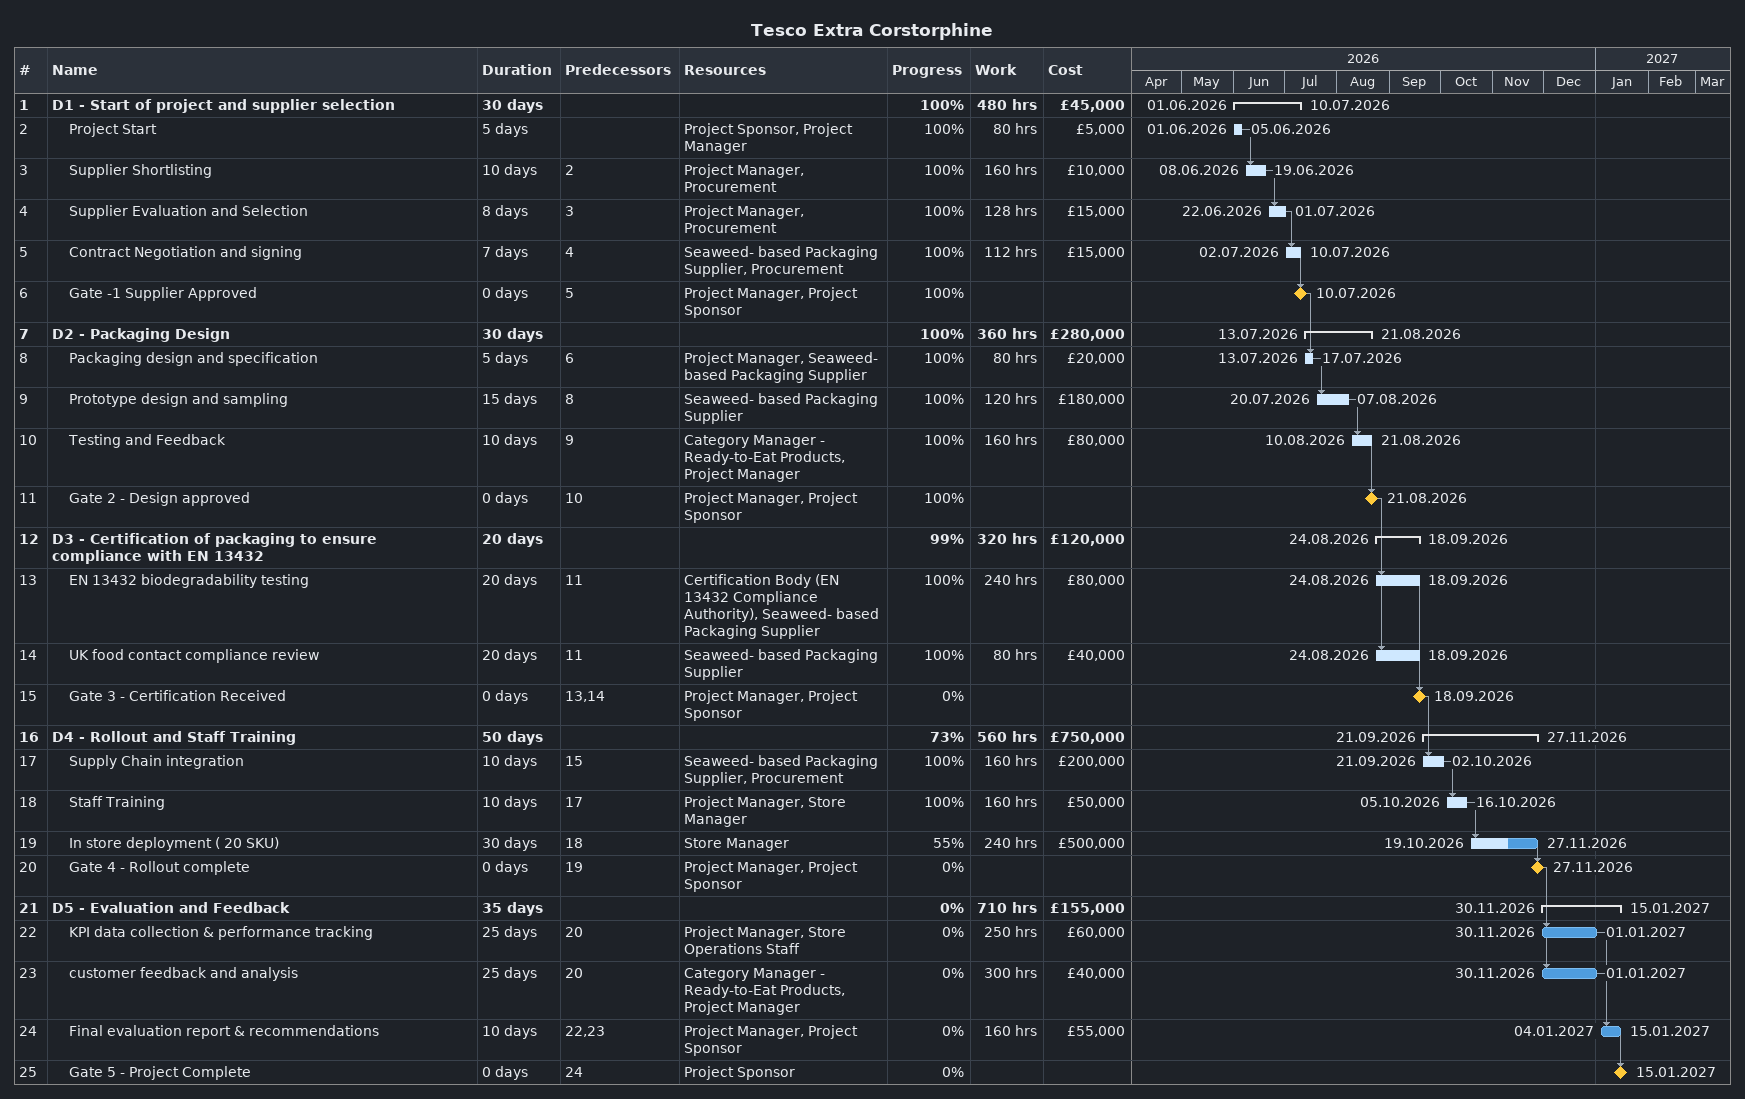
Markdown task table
Tesco Extra Corstorphine

| ID | Level | Task | Duration | Start | Finish | Predecessors | Resources | % complete | Work (h) | Cost (£) |
|---|---|---|---|---|---|---|---|---|---|---|
| 1 | 1 | **D1 - Start of project and supplier selection** | 30d | 2026-06-01 | 2026-07-10 |  |  | 100 | 480 | 45000 |
| 2 | 2 | Project Start | 5d | 2026-06-01 | 2026-06-05 |  | Project Sponsor, Project Manager | 100 | 80 | 5000 |
| 3 | 2 | Supplier Shortlisting | 10d | 2026-06-08 | 2026-06-19 | 2 | Project Manager, Procurement | 100 | 160 | 10000 |
| 4 | 2 | Supplier Evaluation and Selection | 8d | 2026-06-22 | 2026-07-01 | 3 | Project Manager, Procurement | 100 | 128 | 15000 |
| 5 | 2 | Contract Negotiation and signing | 7d | 2026-07-02 | 2026-07-10 | 4 | Seaweed- based Packaging Supplier, Procurement | 100 | 112 | 15000 |
| 6 | 2 | Gate -1 Supplier Approved | 0d | 2026-07-10 | 2026-07-10 | 5 | Project Manager, Project Sponsor | 100 |  |  |
| 7 | 1 | **D2 - Packaging Design** | 30d | 2026-07-13 | 2026-08-21 |  |  | 100 | 360 | 280000 |
| 8 | 2 | Packaging design and specification | 5d | 2026-07-13 | 2026-07-17 | 6 | Project Manager, Seaweed- based Packaging Supplier | 100 | 80 | 20000 |
| 9 | 2 | Prototype design and sampling | 15d | 2026-07-20 | 2026-08-07 | 8 | Seaweed- based Packaging Supplier | 100 | 120 | 180000 |
| 10 | 2 | Testing and Feedback | 10d | 2026-08-10 | 2026-08-21 | 9 | Category Manager - Ready-to-Eat Products, Project Manager | 100 | 160 | 80000 |
| 11 | 2 | Gate 2 - Design approved | 0d | 2026-08-21 | 2026-08-21 | 10 | Project Manager, Project Sponsor | 100 |  |  |
| 12 | 1 | **D3 - Certification of packaging to ensure compliance with EN 13432** | 20d | 2026-08-24 | 2026-09-18 |  |  | 99 | 320 | 120000 |
| 13 | 2 | EN 13432 biodegradability testing | 20d | 2026-08-24 | 2026-09-18 | 11 | Certification Body (EN 13432 Compliance Authority), Seaweed- based Packaging Supplier | 100 | 240 | 80000 |
| 14 | 2 | UK food contact compliance review | 20d | 2026-08-24 | 2026-09-18 | 11 | Seaweed- based Packaging Supplier | 100 | 80 | 40000 |
| 15 | 2 | Gate 3 - Certification Received | 0d | 2026-09-18 | 2026-09-18 | 13, 14 | Project Manager, Project Sponsor | 0 |  |  |
| 16 | 1 | **D4 - Rollout and Staff Training** | 50d | 2026-09-21 | 2026-11-27 |  |  | 73 | 560 | 750000 |
| 17 | 2 | Supply Chain integration | 10d | 2026-09-21 | 2026-10-02 | 15 | Seaweed- based Packaging Supplier, Procurement | 100 | 160 | 200000 |
| 18 | 2 | Staff Training | 10d | 2026-10-05 | 2026-10-16 | 17 | Project Manager, Store Manager | 100 | 160 | 50000 |
| 19 | 2 | In store deployment ( 20 SKU) | 30d | 2026-10-19 | 2026-11-27 | 18 | Store Manager | 55 | 240 | 500000 |
| 20 | 2 | Gate 4 - Rollout complete | 0d | 2026-11-27 | 2026-11-27 | 19 | Project Manager, Project Sponsor | 0 |  |  |
| 21 | 1 | **D5 - Evaluation and Feedback** | 35d | 2026-11-30 | 2027-01-15 |  |  | 0 | 710 | 155000 |
| 22 | 2 | KPI data collection & performance tracking | 25d | 2026-11-30 | 2027-01-01 | 20 | Project Manager, Store Operations Staff | 0 | 250 | 60000 |
| 23 | 2 | customer feedback and analysis | 25d | 2026-11-30 | 2027-01-01 | 20 | Category Manager - Ready-to-Eat Products, Project Manager | 0 | 300 | 40000 |
| 24 | 2 | Final evaluation report & recommendations | 10d | 2027-01-04 | 2027-01-15 | 22, 23 | Project Manager, Project Sponsor | 0 | 160 | 55000 |
| 25 | 2 | Gate 5 - Project Complete | 0d | 2027-01-15 | 2027-01-15 | 24 | Project Sponsor | 0 |  |  |
